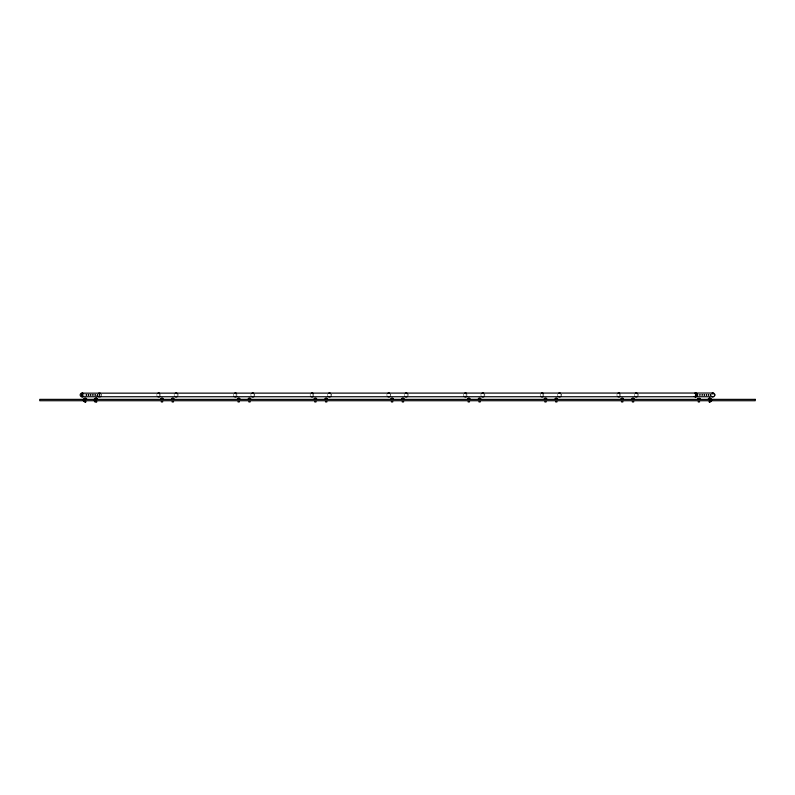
<?xml version="1.0" encoding="UTF-8"?>
<svg xmlns="http://www.w3.org/2000/svg" width="795" height="795" viewBox="0 0 795 795"><rect width="100%" height="100%" fill="white"/><g stroke="black" fill="none" stroke-linecap="round" stroke-linejoin="round"><path stroke-width="0.6" stroke-dasharray="3.98 2.98" d="M86.476 395.503L86.367 394.409M88.642 395.503L88.543 394.409M90.819 395.503L90.71 394.409M92.876 394.409L92.876 394.956L91.127 394.956M92.985 395.503L92.985 394.956M95.052 394.409L95.042 394.956L93.293 394.956M95.152 395.503L95.152 394.956M97.219 394.956L97.219 394.409L97.318 395.503L95.46 394.956M99.385 395.503L99.385 394.409M99.494 395.503L99.494 394.409M699.948 395.503L699.848 394.409M702.124 395.503L702.015 394.409M704.291 395.503L704.181 394.409M706.457 395.503L706.357 394.409M708.524 394.409L708.524 394.956L709.905 394.956M708.633 395.503L708.633 394.956M710.69 395.503L710.69 394.409M710.8 395.503L710.8 394.409M84.618 394.956L86.367 394.956L86.367 395.503M86.784 394.956L88.543 394.956M88.951 394.956L90.71 394.956M97.636 394.956L99.385 394.956M100.23 394.956L101.372 394.956M176.917 394.956L178.06 394.956M253.595 394.956L254.738 394.956M330.283 394.956L331.426 394.956M390.156 394.956L390.752 394.956M406.97 394.956L408.113 394.956M483.648 394.956L484.791 394.956M560.336 394.956L561.479 394.956M637.024 394.956L638.166 394.956M698.417 394.956L699.063 394.956M701.23 394.956L699.848 394.956L699.848 395.503M703.833 394.956L702.015 394.956L702.015 395.503M704.181 394.956L705.562 394.956M706.348 394.956L707.739 394.956M710.69 394.956L711.436 394.956M708.633 394.409L708.524 395.503M706.457 394.409L706.357 395.503M704.291 394.409L704.181 395.503M702.124 394.409L702.124 394.956M699.948 394.409L699.958 394.956M95.152 394.409L95.052 395.503M92.985 394.409L92.876 395.503M90.819 394.409L90.71 395.503M88.642 394.409L88.543 395.503M86.476 394.409L86.476 394.956M97.656 395.691A1.938 1.938 0 0 1 97.656 394.211M101.293 394.409A1.938 1.938 0 0 1 101.293 395.503M174.264 395.503A1.938 1.938 0 0 1 174.264 394.409M177.981 394.409A1.938 1.938 0 0 1 177.981 395.503M156.913 395.503A1.938 1.938 0 0 1 156.913 394.409M250.952 395.503A1.938 1.938 0 0 1 250.952 394.409M254.668 394.409A1.938 1.938 0 0 1 254.668 395.503M233.601 395.503A1.938 1.938 0 0 1 233.601 394.409M327.639 395.503A1.938 1.938 0 0 1 327.639 394.409M331.346 394.409A1.938 1.938 0 0 1 331.346 395.503M310.279 395.503A1.938 1.938 0 0 1 310.279 394.409M404.317 395.503A1.938 1.938 0 0 1 404.317 394.409M408.034 394.409A1.938 1.938 0 0 1 408.034 395.503M386.966 395.503A1.938 1.938 0 0 1 386.966 394.409M390.683 394.409A1.938 1.938 0 0 1 390.683 395.503M481.005 395.503A1.938 1.938 0 0 1 481.005 394.409M484.721 394.409A1.938 1.938 0 0 1 484.721 395.503M463.654 395.503A1.938 1.938 0 0 1 463.654 394.409M557.693 395.503A1.938 1.938 0 0 1 557.693 394.409M561.399 394.409A1.938 1.938 0 0 1 561.399 395.503M540.332 395.503A1.938 1.938 0 0 1 540.332 394.409M634.37 395.503A1.938 1.938 0 0 1 634.37 394.409M638.087 394.409A1.938 1.938 0 0 1 638.087 395.503M617.019 395.503A1.938 1.938 0 0 1 617.019 394.409M711.058 395.503A1.938 1.938 0 0 1 711.058 394.409"/><path stroke-width="1.19" d="M94.774 400.044L94.734 401.803M96.135 400.044L96.106 401.962L95.36 401.833A1.938 1.938 0 0 1 94.168 400.044M709.756 400.044L709.726 401.962M709.687 399.497L709.716 398.126M96.066 399.497L96.096 398.126L96.901 398.285A1.938 1.938 0 0 1 97.368 398.583M85.303 401.087L85.284 401.962L84.538 401.833A1.938 1.938 0 0 1 83.346 400.044M712.867 393.913L712.906 393.038L713.652 393.167A1.938 1.938 0 0 1 713.652 396.745L81.348 396.745A1.938 1.938 0 0 1 81.348 393.167L712.926 393.038L712.956 393.913M85.254 398.583L86.079 398.285A1.938 1.938 0 0 1 86.546 398.583L86.655 398.583M94.724 398.583L94.774 399.497M698.885 398.583L699.64 398.255A1.938 1.938 0 0 1 700.266 398.673L700.236 398.583M708.345 398.583L708.395 398.583A1.938 1.938 0 0 1 708.921 398.285L710.462 398.255A1.938 1.938 0 0 1 711.505 399.309M698.914 401.803L698.099 401.803M82.889 393.197C81.478 392.422 81.487 397.51 82.889 396.715A1.938 1.938 0 0 0 83.356 396.417M82.094 396.874L82.094 393.038M694.293 396.417A1.938 1.938 0 0 0 694.76 396.715L696.301 396.745A1.938 1.938 0 0 0 696.301 393.167L695.555 393.038L695.555 396.874M695.565 396.874L695.565 393.038M712.926 396.874L712.111 396.715A1.938 1.938 0 0 1 711.644 396.417M85.284 401.962L86.079 401.803M96.901 401.803L96.106 401.962L96.066 400.044M694.76 393.197L695.555 393.038M712.111 393.197L712.906 393.038M98.073 396.327A1.938 1.938 0 0 0 98.699 396.745L100.24 396.715A1.938 1.938 0 0 0 100.707 396.417M85.274 398.126L84.538 398.255A1.938 1.938 0 0 0 83.495 399.309M699.64 401.833L698.885 401.803M708.921 401.803L710.462 401.833A1.938 1.938 0 0 0 711.654 400.044M98.699 393.167L100.24 393.197M82.779 394.956L83.415 394.956M159.457 394.956L160.103 394.956M236.145 394.956L236.781 394.956M312.833 394.956L313.469 394.956M466.198 394.956L466.834 394.956M542.886 394.956L543.522 394.956M619.563 394.956L620.209 394.956M696.251 394.956L697.493 394.956M714.317 394.956L714.844 394.956M709.726 398.126L709.756 399.497M709.716 401.962L709.687 400.044M85.274 401.962L85.254 401.087M698.924 398.583L698.099 398.285A1.938 1.938 0 0 0 697.632 398.583M96.125 399.497L96.106 398.126L95.36 398.255A1.938 1.938 0 0 0 94.307 399.309M162.786 401.803A1.938 1.938 0 0 1 161.176 401.803M160.719 398.583A1.938 1.938 0 0 1 163.243 398.583M173.608 401.803A1.938 1.938 0 0 1 171.998 401.803M171.531 398.583A1.938 1.938 0 0 1 174.065 398.583M239.484 401.803A1.938 1.938 0 0 1 237.884 401.803M237.417 398.583A1.938 1.938 0 0 1 239.951 398.583M250.306 401.803A1.938 1.938 0 0 1 248.696 401.803M248.239 398.583A1.938 1.938 0 0 1 250.773 398.583M316.191 401.803A1.938 1.938 0 0 1 314.582 401.803M314.124 398.583A1.938 1.938 0 0 1 316.658 398.583M327.013 401.803A1.938 1.938 0 0 1 325.403 401.803M324.936 398.583A1.938 1.938 0 0 1 327.47 398.583M392.889 401.803A1.938 1.938 0 0 1 391.289 401.803M390.822 398.583A1.938 1.938 0 0 1 393.356 398.583M403.711 401.803A1.938 1.938 0 0 1 402.111 401.803M401.644 398.583A1.938 1.938 0 0 1 404.178 398.583M469.597 401.803A1.938 1.938 0 0 1 467.987 401.803M467.53 398.583A1.938 1.938 0 0 1 470.064 398.583M480.418 401.803A1.938 1.938 0 0 1 478.809 401.803M478.342 398.583A1.938 1.938 0 0 1 480.876 398.583M546.304 401.803A1.938 1.938 0 0 1 544.694 401.803M544.227 398.583A1.938 1.938 0 0 1 546.761 398.583M557.116 401.803A1.938 1.938 0 0 1 555.516 401.803M555.049 398.583A1.938 1.938 0 0 1 557.583 398.583M623.002 401.803A1.938 1.938 0 0 1 621.392 401.803M620.935 398.583A1.938 1.938 0 0 1 623.469 398.583M633.824 401.803A1.938 1.938 0 0 1 632.214 401.803M631.757 398.583A1.938 1.938 0 0 1 634.281 398.583M177.394 396.417A1.938 1.938 0 0 1 174.86 396.417M175.317 393.197A1.938 1.938 0 0 1 176.927 393.197M160.034 396.417A1.938 1.938 0 0 1 157.499 396.417M157.967 393.197A1.938 1.938 0 0 1 159.576 393.197M254.072 396.417A1.938 1.938 0 0 1 251.538 396.417M252.005 393.197A1.938 1.938 0 0 1 253.615 393.197M236.721 396.417A1.938 1.938 0 0 1 234.187 396.417M234.654 393.197A1.938 1.938 0 0 1 236.254 393.197M330.76 396.417A1.938 1.938 0 0 1 328.226 396.417M328.693 393.197A1.938 1.938 0 0 1 330.293 393.197M313.409 396.417A1.938 1.938 0 0 1 310.875 396.417M311.332 393.197A1.938 1.938 0 0 1 312.942 393.197M407.447 396.417A1.938 1.938 0 0 1 404.913 396.417M405.371 393.197A1.938 1.938 0 0 1 406.98 393.197M390.087 396.417A1.938 1.938 0 0 1 387.553 396.417M388.02 393.197A1.938 1.938 0 0 1 389.63 393.197M484.125 396.417A1.938 1.938 0 0 1 481.591 396.417M482.058 393.197A1.938 1.938 0 0 1 483.668 393.197M466.774 396.417A1.938 1.938 0 0 1 464.24 396.417M464.707 393.197A1.938 1.938 0 0 1 466.307 393.197M560.813 396.417A1.938 1.938 0 0 1 558.279 396.417M558.746 393.197A1.938 1.938 0 0 1 560.346 393.197M543.462 396.417A1.938 1.938 0 0 1 540.928 396.417M541.385 393.197A1.938 1.938 0 0 1 542.995 393.197M637.501 396.417A1.938 1.938 0 0 1 634.966 396.417M635.424 393.197A1.938 1.938 0 0 1 637.034 393.197M620.14 396.417A1.938 1.938 0 0 1 617.606 396.417M618.073 393.197A1.938 1.938 0 0 1 619.683 393.197M755.25 399.368L39.75 399.368L39.75 400.72L755.25 400.72L755.25 399.368"/></g></svg>
